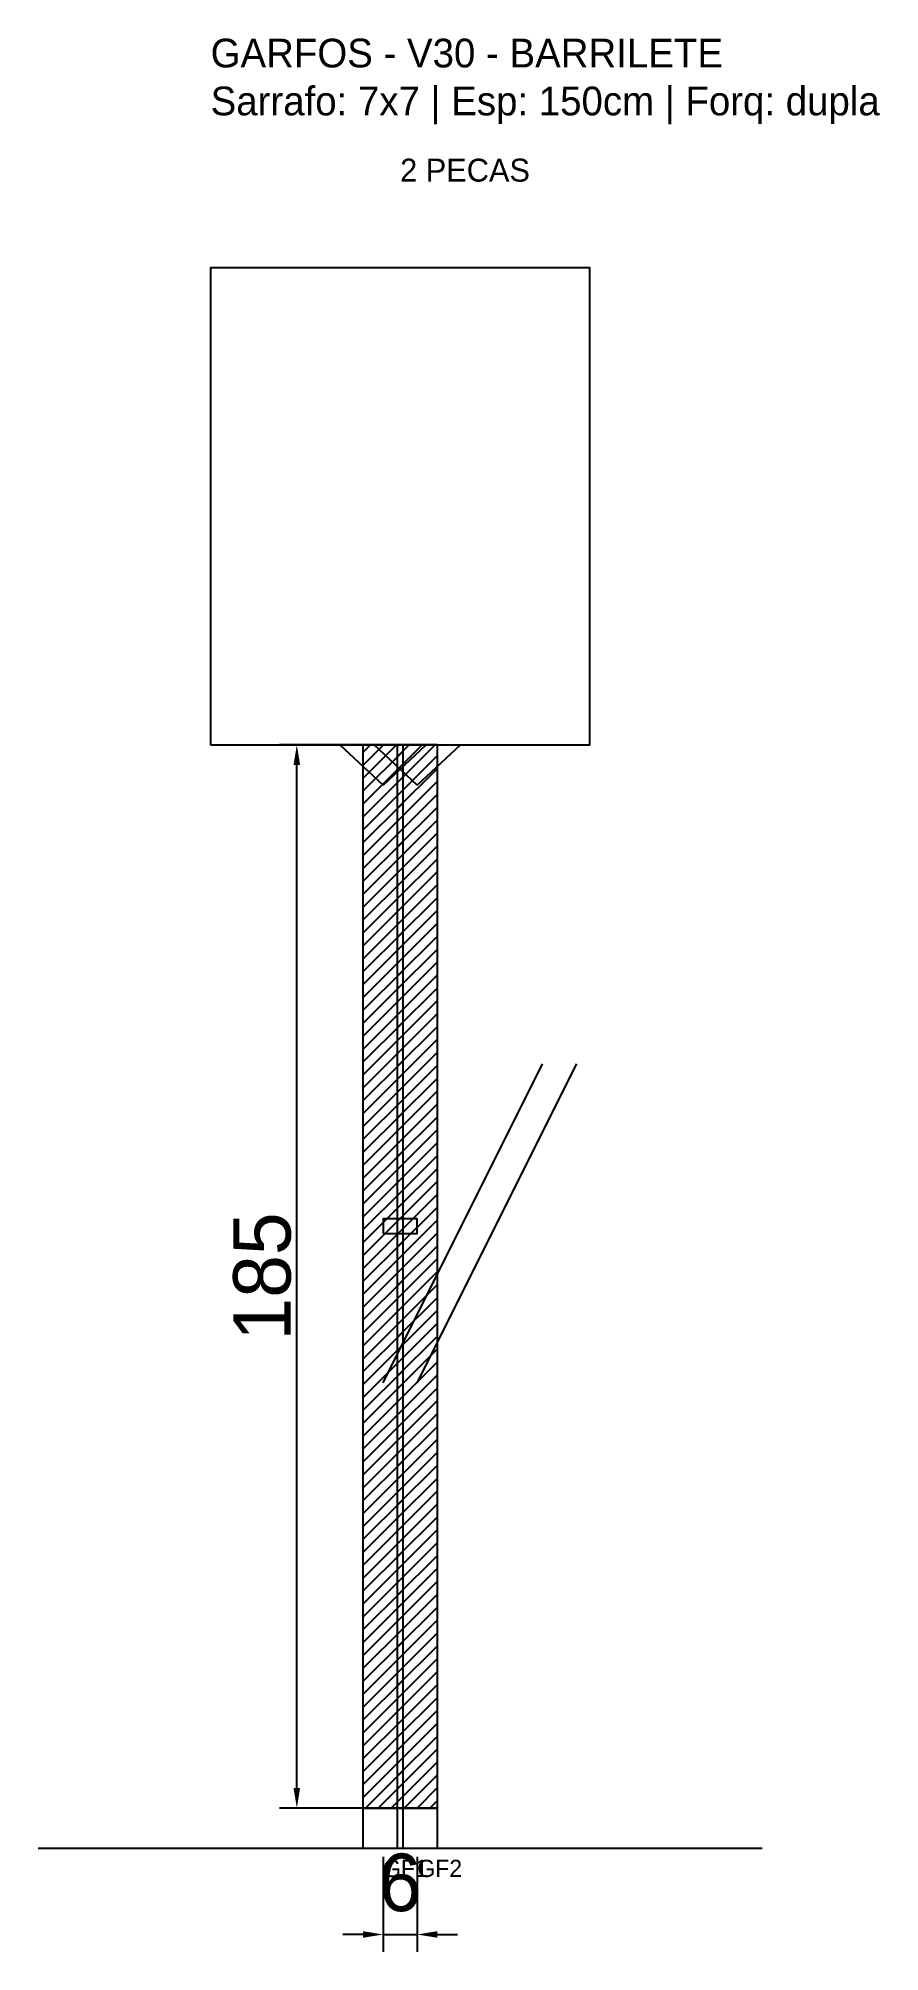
# Model space of a CAD drawing. Header units: metres. Extents: x -30 to 116, y -25 to 308.
import ezdxf

# ---------------------------------------------------------------- set-up
doc = ezdxf.new("R2010")
doc.units = ezdxf.units.M
for name, color, linetype in [('BARRA_ANCORAGEM', 1, 'Continuous'), ('COTA', 241, 'Continuous'), ('GARFOS OK', 3, 'Continuous'), ('NOME DA VIGA', 6, 'Continuous'), ('SARR_7x7', 40, 'Continuous'), ('TIRAS REESCORAMENTO', 252, 'Continuous'), ('VIGAS', 3, 'Continuous')]:
    doc.layers.add(name, color=color, linetype=linetype)
doc.dimstyles.new('EZ DXF', dxfattribs={"dimtxt": 10, "dimasz": 3.5, "dimexe": 3, "dimexo": 1.5, "dimgap": 1, "dimtad": 1, "dimdec": 1, "dimdsep": 46, "dimcen": 2.5, "dimazin": 3, "dimtfac": 1, "dimtmove": 0, "dimatfit": 3})

msp = doc.modelspace()

# ---------------------------------------------------------------- hatches: boundary and pattern name
at = {"layer": 'COTA'}
h = msp.add_hatch(dxfattribs=at)
h.set_pattern_fill('ANSI31', scale=0.5)
h.paths.add_polyline_path([(26.5, 0), (33.5, 0), (33.5, 185), (26.5, 185)])
h = msp.add_hatch(dxfattribs=at)
h.set_pattern_fill('ANSI31', scale=0.5)
h.paths.add_polyline_path([(32.47, 0), (39.47, 0), (39.47, 185), (32.47, 185)])

# ---------------------------------------------------------------- linework, layer by layer
at = {"layer": 'BARRA_ANCORAGEM'}
for p, q in [((30, 74), (57.75, 129.5)), ((35.97, 74), (63.72, 129.5))]:
    msp.add_line(p, q, dxfattribs=at)
at = {"layer": 'GARFOS OK'}
for p, q in [((30, 178), (22.5, 185)), ((22.5, 185), (37.5, 185)), ((35.97, 178), (28.47, 185)), ((28.47, 185), (43.47, 185)), ((30, 178), (37.5, 185)), ((35.97, 178), (43.47, 185))]:
    msp.add_line(p, q, dxfattribs=at)
at = {"layer": 'GARFOS OK', "linetype": 'CONTINUOUS'}
msp.add_line((-30, -7), (95.97, -7), dxfattribs=at)
at = {"layer": 'GARFOS OK'}
for points in [[(26.5, 0), (33.5, 0), (33.5, 185), (26.5, 185), (26.5, 0)], [(32.47, 0), (39.47, 0), (39.47, 185), (32.47, 185), (32.47, 0)]]:
    msp.add_lwpolyline(points, dxfattribs=at)
at = {"layer": 'SARR_7x7'}
for points in [[(26.5, -7), (33.5, -7), (33.5, 0), (26.5, 0), (26.5, -7)], [(32.47, -7), (39.47, -7), (39.47, 0), (32.47, 0), (32.47, -7)]]:
    msp.add_lwpolyline(points, dxfattribs=at)
at = {"layer": 'TIRAS REESCORAMENTO'}
msp.add_lwpolyline([(30, 100), (35.97, 100), (35.97, 102.5), (30, 102.5), (30, 100)], dxfattribs=at)
at = {"layer": 'VIGAS'}
msp.add_lwpolyline([(0, 185), (65.97, 185), (65.97, 268), (0, 268), (0, 185)], dxfattribs=at)

# ---------------------------------------------------------------- texts
at = {"layer": 'NOME DA VIGA'}
for s, height, p in [('2 PECAS', 4, (32.98, 283)), ('GF1', 3, (30, -12)), ('GF2', 3, (35.97, -12))]:
    msp.add_text(s, height=height, dxfattribs=at).set_placement(p)
at = {"layer": 'NOME DA VIGA', "insert": (0, 293), "char_height": 5, "attachment_point": 7}
msp.add_mtext('GARFOS - V30 - BARRILETE\\PSarrafo: 7x7 | Esp: 150cm | Forq: dupla', dxfattribs=at)

# ---------------------------------------------------------------- dimensions: what is measured, and where the dimension line sits
at = {"layer": 'COTA'}
msp.add_linear_dim(base=(15, 0), p1=(30, 0), p2=(30, 185), angle=90, dimstyle='EZ DXF', dxfattribs=at).render()
msp.add_linear_dim(base=(30, -22), p1=(30, -7), p2=(35.97, -7), dimstyle='EZ DXF', dxfattribs=at).render()

doc.saveas('drawing.dxf')
